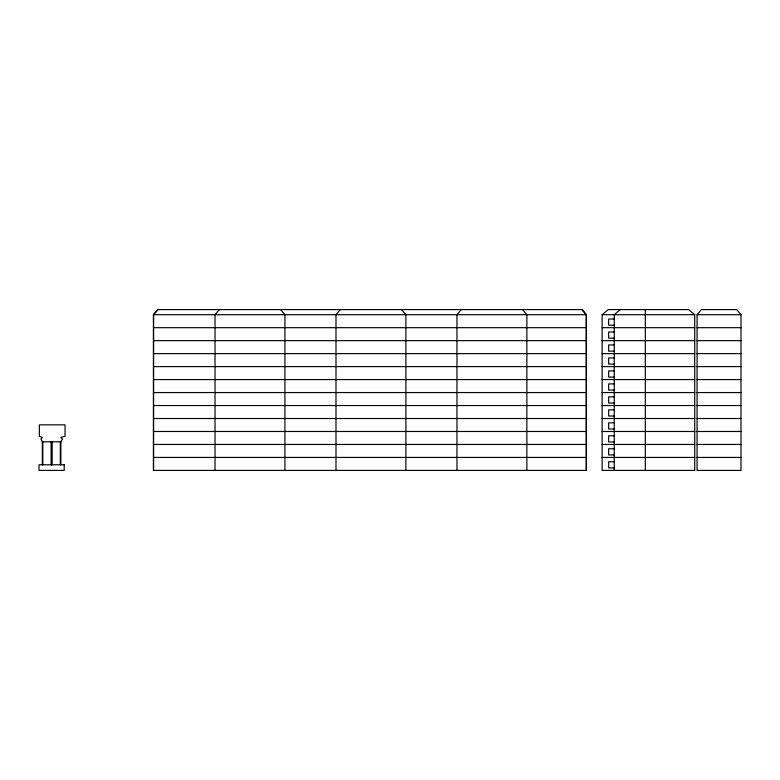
<?xml version="1.0" encoding="UTF-8"?>
<svg xmlns="http://www.w3.org/2000/svg" width="780" height="780" viewBox="0 0 780 780"><rect width="100%" height="100%" fill="white"/><g stroke="black" fill="none" stroke-linecap="round" stroke-linejoin="round"><path stroke-width="1.17" d="M60.859 464.782L60.859 441.821L62.527 439.043L60.791 437.434L65.042 436.264L65.042 424.846L39.37 424.846L39.37 436.264L42.325 437.434L40.93 439.043L42.344 441.821L42.344 464.782M153.621 470.408L153.621 314.701L157.94 309.592M219.346 309.592L215.026 314.701L215.026 470.408M340.314 309.592L335.995 314.701L335.995 470.408M461.282 309.592L456.963 314.701L456.963 470.408M697.067 314.701L701.386 309.592L736.681 309.592L741 314.701L741 470.408L697.067 470.408L697.067 314.701L741 314.701M602.131 314.701L608.234 309.592L688.613 309.592L694.726 314.701L694.726 470.408L602.131 470.408L602.131 314.701L694.726 314.701M620.344 309.592L614.231 314.701L614.231 470.408M153.621 314.701L586.433 314.701L586.433 470.408L153.397 470.408L153.397 314.701L157.716 309.592L582.114 309.592L586.433 314.701M614.386 319.01L608.654 319.01L608.654 325.182L614.386 325.182M153.621 327.678L586.433 327.678M602.131 327.678L694.726 327.678M697.067 327.678L741 327.678M614.386 331.988L608.654 331.988L608.654 338.159L614.386 338.159M153.621 340.655L586.433 340.655M602.131 340.655L694.726 340.655M697.067 340.655L741 340.655M614.386 344.965L608.654 344.965L608.654 351.136L614.386 351.136M153.621 353.632L586.433 353.632M602.131 353.632L694.726 353.632M697.067 353.632L741 353.632M614.386 357.942L608.654 357.942L608.654 364.114L614.386 364.114M153.621 366.6L586.433 366.6M602.131 366.6L694.726 366.6M697.067 366.6L741 366.6M614.386 370.919L608.654 370.919L608.654 377.091L614.386 377.091M153.621 379.577L586.433 379.577M602.131 379.577L694.726 379.577M697.067 379.577L741 379.577M614.386 383.897L608.654 383.897L608.654 390.058L614.386 390.058M153.621 392.555L586.433 392.555M602.131 392.555L694.726 392.555M697.067 392.555L741 392.555M614.386 396.874L608.654 396.874L608.654 403.036L614.386 403.036M153.621 405.532L586.433 405.532M602.131 405.532L694.726 405.532M697.067 405.532L741 405.532M614.386 409.841L608.654 409.841L608.654 416.013L614.386 416.013M153.621 418.509L586.433 418.509M602.131 418.509L694.726 418.509M697.067 418.509L741 418.509M614.386 422.819L608.654 422.819L608.654 428.99L614.386 428.99M153.621 431.486L586.433 431.486M602.131 431.486L694.726 431.486M697.067 431.486L741 431.486M614.386 435.796L608.654 435.796L608.654 441.967L614.386 441.967M42.344 441.821L60.859 441.821M153.621 444.454L586.433 444.454M602.131 444.454L694.726 444.454M697.067 444.454L741 444.454M614.386 448.773L608.654 448.773L608.654 454.945L614.386 454.945M153.621 457.431L586.433 457.431M602.131 457.431L694.726 457.431M697.067 457.431L741 457.431M614.386 461.75L608.654 461.75L608.654 467.922L614.386 467.922M581.89 309.592L586.209 314.701L586.209 470.408M522.542 309.592L526.87 314.701L526.87 470.408M401.573 309.592L405.892 314.701L405.892 470.408M280.605 309.592L284.924 314.701L284.924 470.408M645.304 309.592L645.304 470.408M60.333 441.821L60.333 464.841M52.036 441.821L52.036 464.841M51.568 441.821L51.568 464.841M51.1 441.821L51.1 464.841M42.812 441.821L42.812 464.841M64.204 464.782L39 464.782L39 470.408L64.204 470.408L64.204 464.782"/></g></svg>
